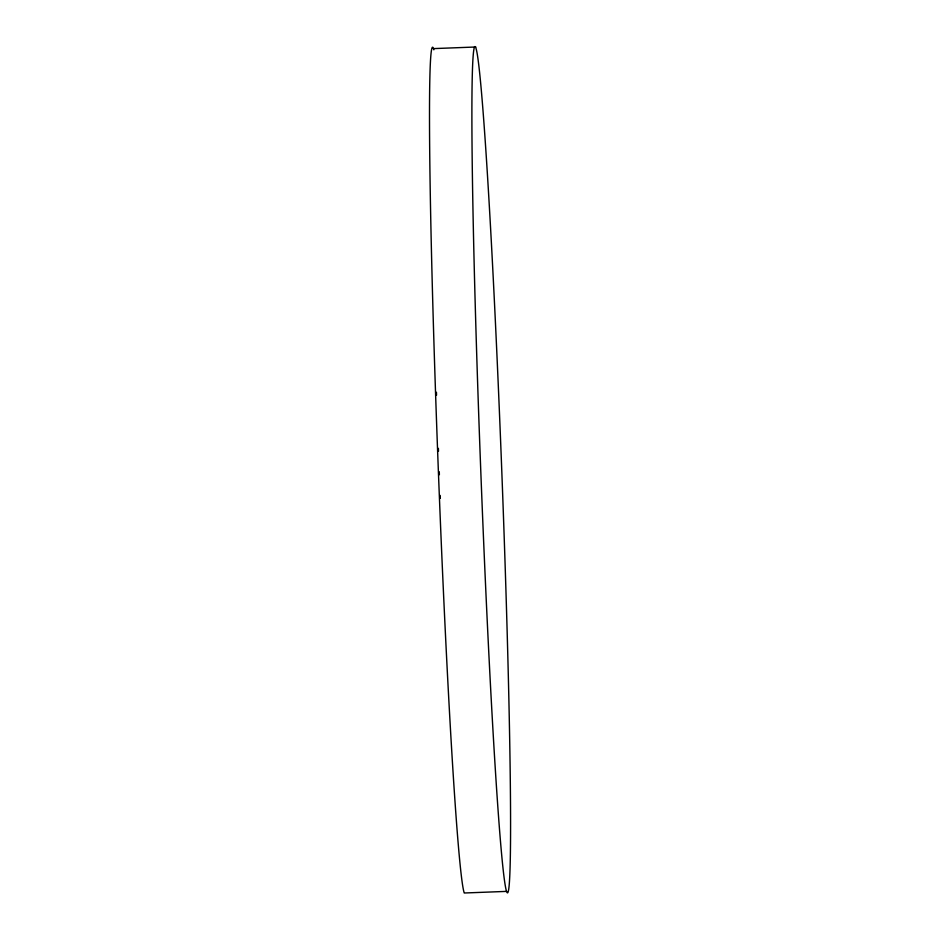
<?xml version="1.0" encoding="UTF-8"?>
<svg xmlns="http://www.w3.org/2000/svg" width="940" height="940" viewBox="0 0 940 940"><rect width="100%" height="100%" fill="white"/><g stroke="black" fill="none" stroke-linecap="round" stroke-linejoin="round"><path stroke-width="1.41" d="M433.446 48.61L475.746 47M506.554 891.39A423.411 10.493 87.8 0 1 473.466 234.119A423.411 10.493 87.8 0 1 493.441 282.071A423.411 10.493 87.8 0 1 506.554 891.39L464.254 893A423.411 10.493 87.8 0 1 437.053 435.808A423.411 10.493 87.8 0 1 433.857 49.82M440.308 498.353A387.821 9.611 87.8 0 1 440.19 495.404M439.38 474.735A387.821 9.611 87.8 0 1 439.274 471.786M438.498 451.259A387.821 9.611 87.8 0 1 438.393 448.356M436.536 395.188A387.821 9.611 87.8 0 1 436.442 392.25"/></g></svg>
